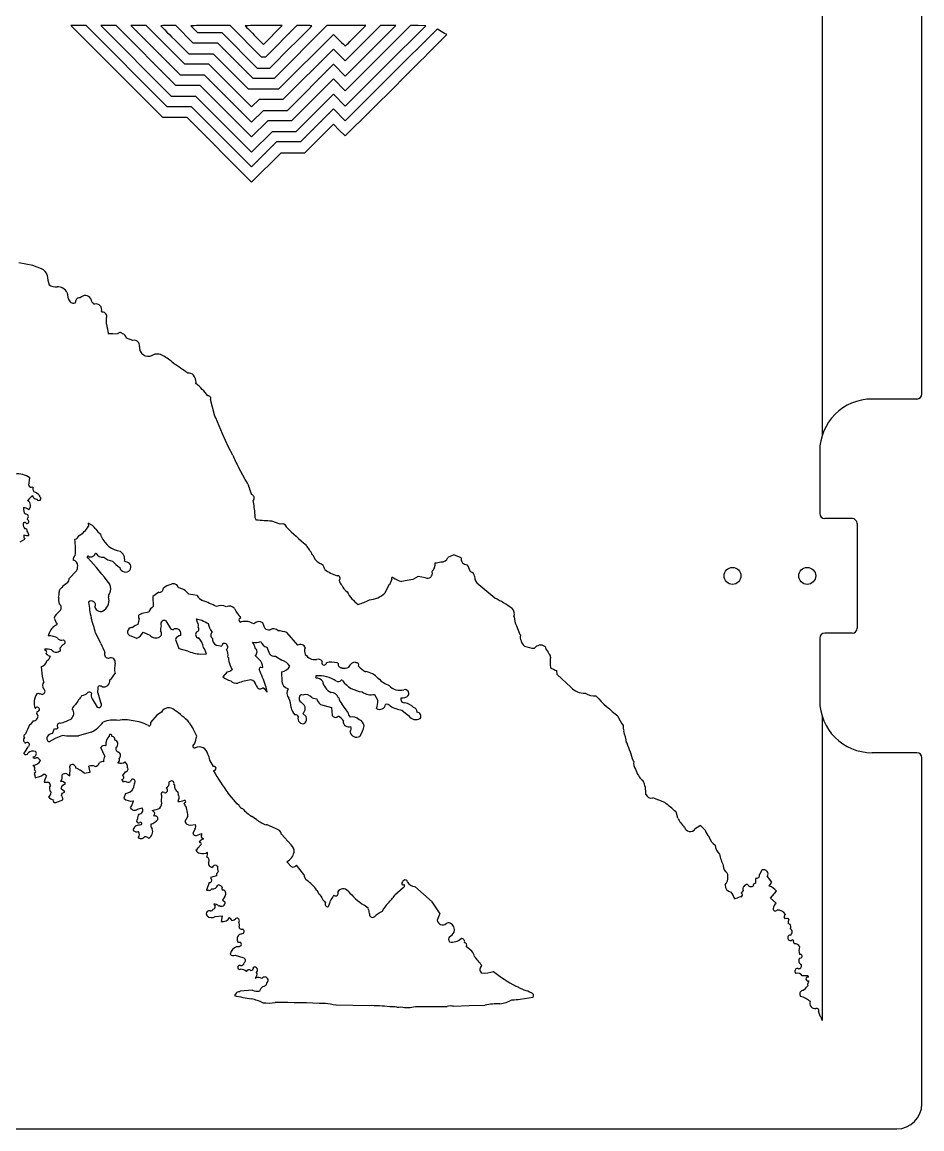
# Model space of a CAD drawing. Header units: millimetres. Extents: x -548 to 182, y -381 to 381.
# Drawn here: x 1.7 to 182.2, y -380.5 to -158.4 of the extents above; entities that cross this region are included whole.
import ezdxf

# ---------------------------------------------------------------- set-up
doc = ezdxf.new("R2010")
doc.units = ezdxf.units.MM

msp = doc.modelspace()

# ---------------------------------------------------------------- linework, layer by layer
at = {"color": 7, "linetype": 'Continuous', "lineweight": 25}
for p, q in [((162.25, -28.2), (162.25, -241.3)), ((182.25, -233), (182.25, -36.5)), ((14.52, -159.05), (11.44, -159.05)), ((11.44, -159.05), (29.85, -177.46)), ((30.79, -175.33), (14.52, -159.05)), ((17.46, -159.05), (31.63, -173.23)), ((20.54, -159.05), (17.46, -159.05)), ((32.54, -171.06), (20.54, -159.05)), ((23.48, -159.05), (33.38, -168.96)), ((26.56, -159.05), (23.48, -159.05)), ((34.33, -166.82), (26.56, -159.05)), ((32.54, -159.05), (31.03, -159.05)), ((36.04, -162.55), (32.54, -159.05)), ((36.21, -159.78), (36.88, -160.45)), ((43.43, -159.05), (39.48, -159.05)), ((49.76, -165.39), (43.43, -159.05)), ((50.13, -162.81), (53.89, -159.05)), ((53.89, -159.05), (50.15, -159.05)), ((56.83, -159.05), (50.5, -165.39)), ((62.85, -159.05), (52.25, -169.66)), ((58.34, -159.05), (56.83, -159.05)), ((70.66, -159.05), (62.85, -159.05)), ((73.6, -159.05), (66.53, -166.12)), ((79.62, -159.05), (66.55, -172.12)), ((66.55, -169.19), (76.68, -159.05)), ((68.61, -161.1), (70.66, -159.05)), ((76.68, -159.05), (73.6, -159.05)), ((74.61, -167.14), (82.68, -159.07)), ((85.03, -159.68), (75.78, -168.91)), ((81.15, -159.06), (79.62, -159.05)), ((82.68, -159.07), (81.15, -159.06)), ((85.19, -159.82), (85.03, -159.68)), ((32.33, -161.92), (35.13, -164.72)), ((36.88, -160.45), (41.78, -160.45)), ((41.78, -160.45), (48.89, -167.56)), ((48.27, -160.96), (50.13, -162.81)), ((53.23, -171.76), (64.17, -160.82)), ((64.17, -160.82), (65.33, -161.99)), ((40.94, -162.55), (36.04, -162.55)), ((48.05, -169.66), (40.94, -162.55)), ((51.41, -167.56), (55.64, -163.33)), ((64.17, -163.76), (54.03, -173.89)), ((66.53, -166.12), (64.17, -163.76)), ((35.13, -164.72), (40.03, -164.72)), ((40.03, -164.72), (47.07, -171.76)), ((50.5, -165.39), (49.76, -165.39)), ((39.19, -166.82), (34.33, -166.82)), ((47.75, -175.38), (39.19, -166.82)), ((48.89, -167.56), (51.41, -167.56)), ((54.94, -176.06), (64.18, -166.82)), ((64.18, -166.82), (66.55, -169.19)), ((66.54, -175.2), (74.61, -167.14)), ((33.38, -168.96), (38.25, -168.96)), ((38.25, -168.96), (47.75, -178.46)), ((52.25, -169.66), (48.05, -169.66)), ((64.18, -169.76), (55.78, -178.16)), ((66.55, -172.12), (64.18, -169.76)), ((75.78, -168.91), (66.53, -178.13)), ((66.53, -181.2), (76.72, -171.04)), ((31.63, -173.23), (36.5, -173.23)), ((37.41, -171.06), (32.54, -171.06)), ((36.5, -173.23), (47.75, -184.48)), ((47.75, -181.4), (37.41, -171.06)), ((47.07, -171.76), (53.23, -171.76)), ((56.69, -180.3), (64.17, -172.82)), ((64.17, -172.82), (66.54, -175.2)), ((35.66, -175.33), (30.79, -175.33)), ((47.75, -187.42), (35.66, -175.33)), ((49.24, -173.89), (47.75, -175.38)), ((54.03, -173.89), (49.24, -173.89)), ((29.85, -177.46), (34.71, -177.46)), ((34.71, -177.46), (47.75, -190.5)), ((47.75, -178.46), (50.15, -176.06)), ((50.15, -176.06), (54.94, -176.06)), ((64.17, -175.76), (57.53, -182.4)), ((66.53, -178.13), (64.17, -175.76)), ((50.99, -178.16), (47.75, -181.4)), ((55.78, -178.16), (50.99, -178.16)), ((58.44, -184.57), (64.17, -178.84)), ((64.17, -178.84), (65.34, -180.02)), ((47.75, -184.48), (51.93, -180.3)), ((51.93, -180.3), (56.69, -180.3)), ((65.34, -180.02), (66.53, -181.2)), ((52.77, -182.4), (47.75, -187.42)), ((57.53, -182.4), (52.77, -182.4)), ((47.75, -190.5), (53.68, -184.57)), ((53.68, -184.57), (58.44, -184.57)), ((3.81, -207.17), (1.04, -206.66)), ((5.59, -207.88), (3.81, -207.17)), ((10.82, -212.75), (10.74, -212.67)), ((11.02, -213.92), (10.82, -212.75)), ((17.78, -216.58), (17.61, -216.41)), ((18.6, -218.98), (18.65, -217.72)), ((19.43, -220.92), (18.99, -220.89)), ((19.87, -220.95), (19.43, -220.92)), ((20.83, -221.01), (19.87, -220.95)), ((23.88, -222.26), (22.61, -221.8)), ((27.81, -225.25), (27.72, -225.25)), ((36.57, -230.78), (36.65, -230.7)), ((36.57, -230.87), (36.57, -230.78)), ((40.35, -237.45), (39.5, -234.13)), ((181.25, -234), (172.25, -234)), ((40.53, -237.81), (40.35, -237.45)), ((41.87, -241.01), (40.53, -237.81)), ((43.11, -243.65), (41.87, -241.01)), ((43.99, -245.3), (43.11, -243.65)), ((161.75, -244.5), (161.75, -257)), ((46.46, -250.17), (45.14, -247.69)), ((3.01, -251.27), (3.22, -249.84)), ((2.84, -254.45), (2.84, -254.36)), ((5.24, -253.55), (5.24, -253.46)), ((5.25, -253.63), (5.24, -253.55)), ((2.78, -258.13), (2.69, -258.05)), ((2.78, -258.21), (2.78, -258.13)), ((14.92, -258.89), (15.03, -259.55)), ((15.79, -259.37), (14.92, -258.89)), ((16.15, -259.71), (15.79, -259.37)), ((16.46, -260.1), (16.15, -259.71)), ((53.48, -259.09), (51.79, -258.55)), ((54.75, -259.72), (54.75, -259.64)), ((168.25, -258), (162.75, -258)), ((169.25, -259), (169.25, -280)), ((12.34, -262.13), (12.25, -262.22)), ((17.64, -261.66), (17.49, -261.16)), ((1.31, -262.68), (2.22, -262.16)), ((58.7, -263.38), (58.7, -263.3)), ((16.43, -264.95), (16.51, -264.95)), ((22.5, -266.71), (22.24, -266.55)), ((60, -265.27), (59.92, -265.27)), ((88.35, -265.25), (87.11, -265.78)), ((89.79, -265.88), (88.35, -265.25)), ((12.59, -268.48), (11.13, -270.03)), ((12.68, -268.48), (12.59, -268.48)), ((61.39, -266.98), (61.3, -266.9)), ((83.93, -268.63), (84.01, -268.71)), ((91.71, -268.67), (91.62, -268.59)), ((75.86, -270.19), (75.39, -271.29)), ((80.12, -270.24), (77.79, -270.64)), ((81.2, -269.62), (80.12, -270.24)), ((82.62, -269.92), (81.2, -269.62)), ((9.11, -272.51), (9.11, -272.74)), ((19.27, -271.23), (19.27, -271.14)), ((29.1, -272.8), (27.95, -273.67)), ((36.81, -273.42), (35.05, -273.14)), ((75.3, -271.29), (74.51, -272.98)), ((75.39, -271.29), (75.3, -271.29)), ((93.37, -271.3), (93.36, -271.21)), ((96.53, -273.97), (93.37, -271.3)), ((27.95, -273.67), (28.01, -275.67)), ((25.7, -277.07), (25.62, -277.16)), ((27.12, -276.78), (25.7, -277.07)), ((8.7, -279.21), (8.62, -279.29)), ((23.78, -279.97), (23.69, -279.89)), ((25.15, -278.09), (24.93, -279.27)), ((30.43, -278.45), (30.51, -278.53)), ((30.51, -278.53), (31.47, -280.09)), ((36.88, -278.86), (36.69, -278.11)), ((45.25, -278.14), (45.55, -277.87)), ((45.65, -278.7), (45.57, -278.79)), ((50.37, -280), (50.01, -278.92)), ((100.95, -279.62), (100.87, -279.54)), ((101.67, -281.36), (100.95, -279.62)), ((7.17, -280.83), (6.89, -281.52)), ((8.95, -282.04), (8.87, -282.13)), ((17.51, -283.07), (16.45, -281)), ((23.49, -281.56), (24.67, -282.03)), ((25.97, -280.83), (27.33, -281.38)), ((36.76, -280.7), (36.84, -280.7)), ((37.13, -281.95), (37.05, -282.03)), ((39.77, -280.7), (39.85, -280.7)), ((39.85, -280.7), (39.85, -280.78)), ((39.89, -282.04), (39.9, -282.39)), ((56.99, -283.41), (54.83, -280.88)), ((161.75, -282), (161.75, -294.5)), ((168.25, -281), (162.75, -281)), ((6.25, -284.21), (6.17, -284.29)), ((6.17, -284.29), (6.53, -284.51)), ((9.9, -283.27), (9.25, -284.04)), ((9.25, -284.04), (9.26, -284.13)), ((9.96, -282.35), (10.05, -282.43)), ((32.45, -282.24), (33.17, -284.06)), ((33.17, -284.06), (34.86, -284.52)), ((41.08, -283.51), (41.42, -283.56)), ((41.42, -283.56), (41.77, -283.58)), ((50.81, -283.83), (51.35, -285.15)), ((106.66, -283.65), (106.58, -283.65)), ((37.47, -285.2), (38.72, -285.16)), ((43, -285.8), (43.09, -285.88)), ((48.51, -285.57), (48.51, -285.48)), ((49.29, -286.3), (48.51, -285.57)), ((52.53, -285.62), (53.81, -286.42)), ((107.41, -285.06), (107.28, -284.8)), ((5.51, -287.74), (5.73, -289.66)), ((42.83, -288.73), (41.94, -289.76)), ((43.47, -287.46), (43.82, -288.37)), ((49.6, -287.83), (50, -287.87)), ((53.79, -288.77), (53.71, -288.85)), ((65.03, -287.04), (64.94, -286.96)), ((65.11, -287.12), (65.03, -287.04)), ((65.89, -288.02), (65.81, -287.94)), ((68.71, -286.94), (68.62, -286.86)), ((109.08, -289.27), (108.97, -288.52)), ((5.73, -289.66), (6.01, -290.74)), ((53.71, -288.85), (53.84, -290.69)), ((73.22, -290.08), (73.14, -290.08)), ((111.82, -291.87), (109.08, -289.27)), ((5.41, -293.18), (5.32, -293.27)), ((16.86, -292.95), (16.89, -292.62)), ((16.89, -292.62), (16.92, -292.28)), ((16.92, -292.28), (16.95, -291.94)), ((16.95, -291.94), (16.99, -291.61)), ((48.68, -291.5), (48.85, -291.82)), ((50.02, -291.88), (50.25, -292.08)), ((50.25, -292.08), (50.8, -292.78)), ((50.66, -291.83), (50.52, -291.53)), ((50.89, -292.78), (50.66, -291.83)), ((50.8, -292.78), (50.89, -292.78)), ((54.96, -292.08), (55.05, -292.16)), ((15.72, -294.15), (16.77, -295.88)), ((57.97, -295.09), (57.7, -294.88)), ((59.87, -293.95), (60.79, -294.18)), ((61.58, -295.33), (63.77, -295.94)), ((65.22, -293.97), (65.13, -293.89)), ((67.05, -296.85), (65.84, -295.21)), ((72.39, -293.28), (73.09, -294.51)), ((116.89, -293.65), (116.89, -293.57)), ((4.31, -296.05), (4.4, -296.05)), ((28.69, -297.48), (27.43, -298.96)), ((29.67, -296.87), (28.69, -297.48)), ((58.71, -297.75), (58.03, -297.1)), ((63.77, -295.94), (63.89, -297.52)), ((63.89, -297.52), (64.14, -297.75)), ((77.91, -296.47), (79.28, -297.61)), ((80.93, -296.89), (80.93, -296.81)), ((3.32, -299.42), (3.15, -299.43)), ((3.88, -298.57), (3.32, -299.42)), ((27.43, -298.96), (27.45, -299.43)), ((66.18, -298.63), (66.1, -298.72)), ((162.25, -297.7), (162.25, -358.75)), ((2.36, -301.21), (2.28, -301.29)), ((7.8, -301.14), (8.19, -300.13)), ((9.81, -301.51), (8.32, -302.13)), ((15.57, -300.85), (12.99, -301.59)), ((19.68, -301.65), (19.77, -301.74)), ((36.74, -301.69), (36.04, -300.21)), ((67.49, -300.77), (67.5, -300.85)), ((69.44, -301.72), (69.52, -301.63)), ((8.32, -302.13), (7.09, -302.83)), ((18.29, -305.71), (17.49, -303.97)), ((18.4, -303.61), (18.48, -303.53)), ((123.08, -303.1), (123, -303.02)), ((3.91, -305.85), (3.83, -305.93)), ((4.38, -304.75), (4.47, -304.83)), ((40.09, -307.79), (39.38, -306.47)), ((181.25, -305), (172.25, -305)), ((182.25, -375.5), (182.25, -306)), ((3.96, -307.52), (3.87, -307.6)), ((11.24, -307.99), (11.16, -307.99)), ((11.33, -308.07), (11.24, -307.99)), ((11.28, -309.67), (11.33, -308.07)), ((12.41, -307.79), (12.42, -308.04)), ((15.37, -308.88), (15.08, -307.72)), ((20.92, -306.97), (20.92, -307.06)), ((40.11, -308.62), (40.19, -308.54)), ((124.44, -306.74), (124.35, -306.66)), ((4.39, -308.97), (4.09, -309.19)), ((4.09, -309.19), (4.27, -309.54)), ((4.27, -309.54), (4.28, -310.03)), ((4.28, -310.03), (5.18, -309.8)), ((5.18, -309.8), (5.57, -309.62)), ((5.57, -309.62), (5.93, -309.39)), ((6.14, -310.89), (6.75, -310.89)), ((9.48, -310.8), (9.48, -310.71)), ((9.74, -310.8), (9.48, -310.8)), ((10, -310.87), (9.74, -310.8)), ((10.41, -311.19), (10, -310.87)), ((10.65, -309.21), (11.28, -309.67)), ((14.12, -309.08), (15.37, -308.88)), ((22.39, -308.86), (21.82, -309.54)), ((21.82, -309.54), (22.07, -309.82)), ((126.3, -310.62), (126.21, -310.63)), ((9.52, -312.22), (9.6, -312.13)), ((10.29, -312.86), (9.52, -312.22)), ((9.6, -312.13), (9.68, -311.81)), ((9.66, -313.31), (9.82, -313.1)), ((9.68, -311.81), (9.85, -311.52)), ((9.82, -313.1), (10.29, -312.86)), ((9.85, -311.52), (10.41, -311.19)), ((22.42, -313.2), (22.12, -314.13)), ((32.16, -311.35), (32.24, -311.43)), ((32.24, -311.43), (32.25, -311.51)), ((32.95, -312.83), (32.97, -313.5)), ((44.85, -315.25), (42.99, -313.06)), ((8.42, -315.01), (9.83, -314.47)), ((9.56, -313.55), (9.66, -313.31)), ((23.97, -314.67), (24.06, -314.75)), ((29.66, -314.76), (29.71, -313.59)), ((33.15, -314.19), (32.92, -314.76)), ((32.97, -313.5), (33.06, -313.58)), ((33.06, -313.58), (33.15, -313.88)), ((33.15, -313.88), (33.15, -314.19)), ((34.49, -314.97), (34.18, -315.14)), ((45.24, -315.59), (44.85, -315.25)), ((130.68, -315.02), (128.23, -314.08)), ((24.85, -316.31), (25.76, -316.04)), ((27.87, -316.65), (27.87, -316.57)), ((27.96, -316.73), (27.87, -316.65)), ((28.23, -317.73), (28.15, -317.65)), ((133.28, -318.13), (132.91, -316.88)), ((25.52, -319.48), (25.27, -319.56)), ((34.92, -317.71), (34.37, -318.82)), ((35.39, -319.54), (36.39, -319.43)), ((48.69, -318.38), (47.8, -317.78)), ((50.78, -319.46), (50.69, -319.46)), ((50.86, -319.45), (50.78, -319.46)), ((52.55, -320.24), (50.86, -319.45)), ((137.83, -319.59), (136.76, -320.29)), ((138.78, -320.57), (137.83, -319.59)), ((25.81, -322.19), (26.05, -322.07)), ((26.05, -322.07), (26.26, -321.88)), ((36.33, -320.35), (35.94, -321.2)), ((36.7, -321.59), (37.7, -321.23)), ((37.7, -321.23), (37.7, -321.32)), ((37.7, -321.32), (37.78, -321.4)), ((55.65, -323.5), (53.76, -321.38)), ((139.57, -321.97), (139.57, -321.89)), ((37.24, -322.92), (37.33, -323)), ((37.97, -322.23), (38.06, -322.31)), ((39.31, -327.76), (39.8, -328.03)), ((40.68, -327.63), (40.88, -327.75)), ((55.69, -327.85), (54.82, -326.87)), ((58.24, -329.45), (56.77, -327.57)), ((150.12, -328.54), (149.64, -329.47)), ((150.2, -328.54), (150.12, -328.54)), ((40.69, -329.68), (39.52, -330.05)), ((148.86, -330.35), (148.85, -331.17)), ((148.91, -330.08), (148.86, -330.35)), ((152.11, -330.99), (151.24, -329.85)), ((151.63, -331.76), (152.11, -330.99)), ((39.22, -331.06), (38.67, -332.58)), ((38.67, -332.58), (39.09, -332.62)), ((39.09, -332.62), (39.26, -332.63)), ((39.26, -332.63), (39.54, -332.51)), ((39.54, -332.51), (39.75, -332.3)), ((40.99, -331.6), (41.07, -331.51)), ((78.13, -332.09), (76.5, -333.56)), ((77.86, -331.32), (77.95, -331.51)), ((77.95, -331.51), (78.26, -331.43)), ((78.3, -331.98), (78.13, -332.09)), ((83.98, -334.94), (80.47, -331.86)), ((146.38, -332.65), (145.98, -333.17)), ((148.39, -331.56), (148.37, -331.76)), ((148.49, -331.37), (148.39, -331.56)), ((148.85, -331.17), (148.49, -331.37)), ((151.86, -334.18), (153.08, -332.81)), ((40.17, -335.38), (40.43, -335.8)), ((42.31, -333.99), (41.9, -334.5)), ((41.9, -334.5), (42.42, -334.99)), ((63.49, -334.83), (63.1, -335.93)), ((64.29, -333.64), (64.21, -333.64)), ((85.55, -337.32), (83.98, -334.94)), ((145.92, -333.92), (145.83, -333.84)), ((152.98, -335.23), (151.86, -334.18)), ((41.27, -335.69), (41.19, -335.77)), ((71.13, -336.21), (70.31, -335.63)), ((40.41, -337.88), (41.83, -337.76)), ((41.83, -337.76), (41.6, -338.85)), ((72.44, -337.93), (72.35, -337.93)), ((154.9, -338.36), (154.65, -338.02)), ((155.87, -340.34), (155.87, -340.26)), ((44.86, -342.62), (44.95, -343.03)), ((44.95, -343.03), (45.41, -343.05)), ((87.46, -342.96), (87.37, -342.88)), ((91.94, -344.84), (90.83, -343.87)), ((44.47, -345.63), (45.98, -346.09)), ((45.98, -346.09), (46.07, -346.18)), ((157.71, -346.23), (157.98, -346.2)), ((45.52, -347.7), (45.44, -347.7)), ((46.73, -348.92), (46.99, -348.61)), ((158.08, -347.64), (158.08, -347.56)), ((48.44, -350.21), (48.52, -350.29)), ((157.04, -349.34), (156.8, -349.07)), ((159.39, -349.78), (158.22, -349.81)), ((159.59, -350.86), (159.5, -350.78)), ((45.42, -352.88), (45.33, -352.97)), ((47.92, -352.65), (45.42, -352.88)), ((101.34, -352.11), (100.75, -351.83)), ((101.42, -352.19), (101.34, -352.11)), ((102.44, -352.67), (101.42, -352.19)), ((44.62, -353.28), (44.31, -353.74)), ((101.65, -354.45), (104.23, -354.04)), ((64.64, -355.7), (64.72, -355.62)), ((64.72, -355.62), (71.33, -355.77)), ((76.9, -356.04), (77.3, -356.04)), ((77.3, -356.04), (77.7, -356.02)), ((80.62, -355.94), (86.98, -355.93)), ((88.23, -355.9), (91.4, -355.73)), ((91.4, -355.73), (94.58, -355.64)), ((-177.25, -380.5), (177.25, -380.5))]:
    msp.add_line(p, q, dxfattribs=at)
for centre in [(144.25, -269.5), (159.25, -269.5)]:
    msp.add_circle(centre, 1.7, dxfattribs=at)
for centre, radius, start, end in [((4.85, -209.7), 1.96, 15.7549, 67.7291), ((16.61, -208.31), 9.92, 184.9308, 196.3313), ((8.58, -208.4), 3.08, 241.3547, 272.2825), ((8.75, -213.72), 2.25, 27.7702, 91.3397), ((14.34, -214.53), 1.29, 29.9939, 139.4457), ((12, -213.78), 0.984, 187.8901, 287.8573), ((12.12, -214.39), 0.374, 298.099, 28.1292), ((13.18, -214.43), 0.765, 76.9556, 163.3866), ((16.78, -213.73), 1.34, 186.6262, 245.8917), ((16.53, -216.05), 1.14, 341.599, 104.7879), ((17.81, -217.46), 0.882, 342.4838, 91.7131), ((83.67, -206.83), 66.19, 190.5802, 192.2695), ((21.36, -221.24), 0.577, 35.6244, 157.0269), ((21.6, -221.88), 1.01, 4.8245, 76.8809), ((24.18, -223.31), 1.09, 350.888, 105.9329), ((27, -223.66), 1.76, 174.3166, 294.4325), ((28.81, -226.92), 1.95, 53.1283, 121.1962), ((27.16, -231.52), 6.78, 44.0266, 65.3481), ((-22.48, -308.43), 98.15, 54.205, 56.2646), ((35.13, -230.2), 1.39, 45.3518, 98.4644), ((32.69, -231.29), 4, 8.5653, 31.4251), ((25.56, -243.78), 16.97, 37.746, 49.5559), ((181.25, -233), 1, 270, 0), ((39.06, -233.89), 0.505, 331.8046, 98.6962), ((172.25, -244.5), 10.5, 90, 180), ((58.94, -239.58), 16.01, 200.9443, 210.465), ((0.87, -252.88), 3.84, 52.2746, 98.9552), ((43.33, -252.74), 4.05, 14.3808, 39.4355), ((3.59, -251.12), 0.598, 193.6529, 296.3372), ((5.45, -251.87), 1.61, 172.5855, 209.4566), ((3.44, -254.85), 2.27, 37.5684, 74.4804), ((52.48, -250.82), 5.3, 189.9213, 205.9754), ((47.46, -253.89), 0.795, 321.838, 71.1411), ((5.14, -255.76), 2.69, 119.4252, 148.7183), ((2.31, -255.37), 1.07, 308.8773, 59.6952), ((4.54, -253.35), 0.726, 185.3991, 280.3931), ((5.05, -253.97), 0.391, 193.8977, 60.2867), ((23.15, -258.73), 25.31, 3.6203, 9.8933), ((3.55, -256.08), 1.61, 170.2129, 220.9874), ((2.04, -257.13), 1.32, 44.7062, 93.1809), ((2.46, -257.61), 0.492, 298.089, 105.0077), ((49.71, -257.44), 1.34, 167.1182, 220.1899), ((162.75, -257), 1, 180, 270), ((2.23, -259.11), 0.349, 23.9416, 173.4339), ((3.24, -259.14), 1.36, 177.127, 222.868), ((2.63, -258.58), 0.399, 258.9961, 67.2596), ((10.43, -256.76), 5.38, 299.4093, 328.7309), ((28.58, -527.13), 269.58, 85.0598, 85.721), ((53.77, -260.16), 1.11, 27.8839, 105.198), ((97.78, -216.17), 61.23, 225.3444, 230.3255), ((168.25, -259), 1, 0, 90), ((2.92, -261.61), 0.889, 155.4938, 218.0293), ((2.75, -260.16), 1.26, 239.4522, 283.0613), ((2.36, -260.4), 0.352, 333.1764, 109.5459), ((1.7, -261.47), 1.34, 3.7213, 42.9874), ((12.16, -261.21), 0.937, 280.7198, 345.6681), ((19.12, -258.54), 3.08, 210.399, 238.1454), ((22.11, -259.77), 4.86, 202.9144, 261.0217), ((0.01, -264.14), 12.4, 354.2006, 8.9189), ((52.54, -268.7), 8.14, 24.948, 40.8353), ((12.97, -266.2), 1.02, 127.6988, 186.834), ((11.75, -267.39), 1.09, 355.5813, 79.4231), ((14.92, -265.72), 0.201, 18.508, 254.6222), ((-32.76, -310.51), 65.25, 37.1071, 43.1172), ((15.41, -264.64), 1.06, 253.1208, 343.125), ((17.8, -264.36), 1.42, 204.5138, 283.0976), ((20.16, -263.57), 2.98, 226.6963, 263.293), ((24.05, -263.24), 5.36, 217.804, 238.7863), ((20.37, -266.19), 1.9, 349.2924, 59.0662), ((63.11, -264.14), 3.31, 200.0031, 236.8618), ((85.94, -265.47), 1.21, 259.1979, 344.8555), ((90.95, -266.09), 1.18, 169.5206, 272.5486), ((10.06, -267.55), 2.78, 340.4111, 1.4417), ((22.43, -267.54), 1.2, 193.7665, 318.1675), ((22.51, -267.73), 1.02, 323.0178, 90.8719), ((60.91, -268.44), 1.53, 8.6488, 71.7941), ((67.09, -262.2), 7.6, 232.1847, 253.1635), ((83.01, -268.96), 1.03, 248.2062, 13.8593), ((82.48, -267.13), 2.09, 313.9494, 7.4607), ((84.78, -264.72), 2.15, 263.7418, 295.6413), ((85.04, -270.87), 6.96, 19.1759, 31.2078), ((91.41, -269.73), 1.1, 7.5186, 74.2121), ((13.91, -275.82), 5.84, 122.0031, 145.397), ((9.79, -270.01), 1.34, 320.0809, 359.4324), ((64.99, -269.99), 0.52, 309.8183, 102.1993), ((66.77, -270.25), 1.45, 185.4037, 230.8336), ((75.99, -270.02), 0.215, 24.3814, 232.4943), ((84.79, -252.58), 19.36, 243.6143, 248.8161), ((94.21, -269.72), 1.72, 175.4915, 240.459), ((5.99, -273.05), 3.13, 345.4691, 5.7602), ((19.75, -273.61), 0.756, 124.3692, 189.1116), ((17.08, -272.16), 2.38, 339.9432, 23.1807), ((29.25, -272.07), 0.746, 258.072, 3.6234), ((32.08, -274.19), 3.01, 99.9138, 133.8989), ((32.05, -272.17), 1.07, 12.8727, 117.1212), ((32.72, -274.74), 2.83, 34.4829, 82.4151), ((68.34, -270.47), 2.64, 200.0021, 236.8654), ((73.07, -269.48), 6.95, 207.4749, 235.6218), ((70.9, -268.87), 5.47, 274.9229, 311.2837), ((11.85, -274.32), 2.86, 170.199, 195.7125), ((8.62, -275.88), 0.916, 298.2856, 58.8089), ((15.59, -275.35), 0.812, 331.6526, 134.1479), ((51.03, -270.7), 36.23, 186.4435, 191.4802), ((16.8, -274.48), 2.33, 306.9761, 18.9539), ((38.89, -272.36), 2.34, 206.9838, 244.1327), ((30.62, -295.76), 22.49, 63.3265, 71.1893), ((66.11, -264.45), 11.19, 285.7099, 298.0587), ((86.96, -293.98), 22.18, 53.9314, 64.4281), ((11.35, -279.43), 3.57, 129.9144, 155.8936), ((17.42, -275.5), 1.15, 191.999, 312.6392), ((25.57, -277.72), 0.563, 84.5656, 221.3442), ((29.12, -277.47), 2.12, 121.6656, 160.9748), ((41.65, -277.76), 2.3, 64.3452, 113.7928), ((43.22, -276.97), 1.4, 39.3132, 114.3176), ((51.81, -272.21), 8.44, 207.2676, 222.0694), ((98.89, -277.18), 1.6, 340.5866, 45.1565), ((9.93, -281.99), 2.99, 115.8921, 157.2734), ((18.89, -273.34), 11.75, 203.2033, 209.9539), ((-21.23, -290.65), 38.89, 14.3556, 19.107), ((23.69, -280.74), 0.851, 89.7199, 256.3428), ((25.95, -282.25), 3.16, 108.9758, 133.6285), ((31.15, -280.28), 1.69, 154.5864, 189.5986), ((30.24, -279.17), 0.739, 75.8598, 212.1224), ((40.75, -265.61), 13.15, 251.9836, 256.9399), ((36.61, -280.19), 0.557, 294.1708, 48.3472), ((36.13, -279.41), 0.93, 336.9966, 36.5041), ((44.11, -267.32), 12.78, 240.2987, 246.6745), ((41.73, -278.88), 2.68, 183.7086, 223.0156), ((45.68, -278.33), 0.477, 156.6678, 256.295), ((46.37, -282.07), 3.44, 58.4459, 102.0533), ((49.22, -280.13), 1.45, 57.0614, 136.4519), ((107.81, -276.79), 7.46, 187.1113, 201.6256), ((7.02, -285.31), 3.79, 59.4681, 92.0195), ((23.84, -279.83), 2.36, 290.6293, 334.8601), ((28.54, -280.41), 1.56, 218.5794, 301.0046), ((28.88, -281.09), 0.799, 305.7097, 41.1633), ((31.89, -279.64), 0.617, 227.3522, 303.0909), ((32.55, -281.13), 1.02, 341.2756, 108.1484), ((33.67, -282.79), 1.34, 96.6127, 155.9022), ((37.3, -281.28), 0.794, 133.1455, 251.2067), ((33.82, -284.84), 4.39, 13.0823, 41.1588), ((40.29, -281.4), 0.754, 125.2661, 237.8574), ((51.18, -279.19), 1.15, 224.7128, 284.2065), ((52.14, -281.34), 1.24, 42.2206, 122.9554), ((52.29, -288.57), 8.1, 71.7695, 84.5667), ((104.22, -281.69), 2.57, 172.4752, 227.5224), ((162.75, -282), 1, 90, 180), ((168.25, -280), 1, 270, 0), ((6.66, -286.96), 2.78, 70.4032, 98.466), ((8.49, -283.76), 1.07, 212.8167, 305.244), ((9.63, -281.15), 1.25, 232.0022, 285.1304), ((9.16, -284.38), 0.265, 256.3797, 69.864), ((9.87, -282.83), 0.439, 274.2944, 66.2087), ((25.42, -280.47), 8.33, 198.1814, 211.3416), ((32.12, -287.46), 6.98, 19.1922, 31.1894), ((41.19, -282.21), 1.3, 187.7938, 265.2645), ((42.32, -283.59), 0.55, 13.7284, 178.1939), ((42.32, -283.8), 0.634, 307.9804, 32.5182), ((40.61, -285.49), 2.41, 352.5857, 29.461), ((48.56, -279.95), 2.94, 257.8797, 290.9641), ((42.71, -285.93), 6.08, 18.7513, 30.7657), ((47.82, -284.75), 1.01, 313.2096, 49.9168), ((51.47, -281.93), 2.01, 202.264, 250.8586), ((57.52, -284.3), 1.04, 19.5893, 121.0266), ((59.73, -284.6), 1.38, 152.3027, 208.7279), ((104.91, -277.42), 6.63, 248.5488, 266.496), ((105.75, -284.95), 1.54, 57.4048, 143.9026), ((108.59, -283.36), 1.95, 188.5316, 227.7224), ((5.11, -286.23), 1.57, 284.6674, 348.4524), ((6.11, -284.81), 0.516, 322.5754, 35.5158), ((7.43, -284.51), 1.09, 214.0305, 267.1626), ((6.11, -285.37), 1.28, 294.6821, 349.8694), ((19.05, -285.2), 0.842, 151.8132, 278.6867), ((19.53, -286.82), 0.865, 347.9598, 113.9604), ((37.88, -278.25), 6.96, 244.1884, 266.5558), ((47.6, -285.64), 4.52, 183.1015, 203.7964), ((47.74, -287.95), 2.26, 2.0133, 46.775), ((52.3, -284.47), 1.18, 215.6797, 281.0438), ((52.93, -289.29), 2.99, 33.515, 73.0251), ((60.58, -283.79), 2.53, 215.5131, 273.7298), ((61.11, -287.35), 1.1, 41.8951, 109.3322), ((106.63, -285.82), 1.1, 1.6885, 44.412), ((121.28, -287.01), 13.61, 174.8627, 183.6775), ((24.71, -288.1), 4.48, 165.7637, 192.7737), ((42.74, -286.94), 1.8, 272.8983, 307.0966), ((49.76, -288.31), 0.502, 108.814, 179.6548), ((28.29, -298.34), 23.25, 17.0353, 25.5796), ((53.4, -286.44), 2.36, 279.5616, 329.6102), ((62.29, -286.93), 0.478, 140.2807, 359.2422), ((63.8, -291.6), 4.78, 76.2101, 102.5052), ((65.83, -287.21), 0.726, 172.7422, 267.7067), ((66.15, -285.25), 2.78, 264.6539, 292.72), ((68.58, -288.3), 1.45, 88.6282, 160.3042), ((68.8, -287.4), 0.467, 335.0034, 101.8573), ((72.01, -285.63), 3.41, 215.2466, 245.498), ((70.09, -292.75), 4.06, 41.2293, 82.8168), ((110.38, -284.1), 4.64, 234.681, 252.2932), ((7.08, -291.48), 1.3, 145.1295, 211.266), ((18.07, -290.56), 1.24, 254.7972, 8.523), ((15.33, -286.05), 5.87, 312.5257, 328.7761), ((44.63, -286.33), 4.36, 231.9133, 255.6941), ((44.67, -289.53), 1.52, 222.3493, 281.8869), ((50.62, -307.75), 17.65, 99.9715, 108.6019), ((47.36, -291.67), 1.33, 7.4553, 81.427), ((55.28, -290.67), 1.44, 180.6507, 257.2777), ((60.88, -289.79), 0.296, 136.5697, 226.5657), ((61.26, -295.73), 6.17, 55.6158, 95.5539), ((60.81, -291.32), 1.32, 31.0171, 95.9563), ((65.24, -289.95), 3.36, 191.7802, 242.4152), ((65.11, -289.91), 0.808, 243.7254, 317.9529), ((65.76, -290.74), 0.295, 46.5177, 99.7672), ((70.4, -287.27), 5.51, 216.2478, 265.3039), ((77.15, -286.6), 5.24, 221.5942, 250.0186), ((7.22, -294.95), 3.11, 145.6995, 200.6846), ((4.95, -293.62), 0.518, 43.8232, 125.0472), ((5.7, -292.68), 0.581, 239.5713, 63.0377), ((13.4, -291.61), 1.95, 278.5299, 317.7268), ((15.16, -293.33), 0.517, 30.8466, 127.2063), ((16.8, -293.49), 1.27, 160.5416, 211.3851), ((62.01, -280.88), 46.74, 194.9649, 197.4007), ((17.18, -292.63), 1.04, 57.2282, 100.8384), ((49.45, -291.47), 0.703, 210.0531, 324.2017), ((56.56, -293.02), 1.73, 150.3634, 217.7314), ((63.73, -294.43), 1.5, 20.9127, 91.7752), ((71.69, -290.58), 2.79, 231.4293, 284.5539), ((77.51, -289.53), 2.94, 222.6844, 285.5459), ((78.51, -293.11), 0.775, 328.9059, 105.2842), ((114.51, -289.4), 3.65, 222.5464, 272.966), ((116.5, -290.36), 3.23, 236.116, 276.8693), ((13.01, -296.46), 1.28, 118.1342, 167.6641), ((24.95, -303), 14.7, 139.9534, 148.5614), ((17.03, -295.33), 0.607, 244.6887, 51.0561), ((51.96, -295.88), 3.7, 359.582, 29.1516), ((58.24, -294.06), 0.98, 153.7386, 237.0405), ((57.82, -293.93), 0.551, 69.2882, 146.2773), ((57.25, -296.12), 1.25, 308.4295, 54.696), ((58.52, -295.14), 1.8, 41.447, 106.3767), ((63.02, -293.5), 2.32, 196.875, 231.7085), ((69.35, -292.68), 4.33, 197.3842, 215.7658), ((68.58, -294.52), 4.51, 339.3104, 0.0379), ((73.45, -295.12), 1.18, 236.6252, 350.993), ((74.85, -296.16), 0.882, 37.8792, 105.2813), ((78.4, -294.26), 0.703, 155.3249, 281.5344), ((78.05, -292.47), 1.52, 258.8877, 317.0081), ((77.79, -298.27), 3.4, 43.9428, 77.2511), ((143.64, -268.63), 36.63, 223.0781, 232.3353), ((172.25, -294.5), 10.5, 180, 270), ((3.99, -297.68), 0.896, 263.2025, 14.4984), ((4.74, -296.29), 0.418, 271.5514, 144.698), ((5.04, -297.05), 0.449, 130.3722, 245.4392), ((10.49, -297.08), 1.55, 313.8437, 35.0335), ((31.11, -297.59), 1.61, 44.6681, 153.1573), ((23.08, -310.45), 16.73, 43.3198, 56.7365), ((58.77, -295.2), 3.2, 192.8665, 223.3795), ((56.56, -297.97), 0.591, 17.7307, 101.3928), ((64.6, -297.23), 0.691, 228.1876, 322.1713), ((64.28, -299.6), 2.13, 27.1193, 66.0015), ((69.12, -296.52), 2.1, 189.1748, 219.1788), ((79.01, -289.74), 6.82, 239.4913, 260.736), ((80.7, -296.64), 1.71, 214.1962, 299.8526), ((80.06, -296.77), 0.878, 357.2231, 77.9603), ((81, -297.63), 0.742, 317.7344, 95.4202), ((127.24, -295.54), 6.34, 199.2601, 218.9657), ((26.79, -310.97), 26.3, 153.979, 158.2153), ((9.19, -299.54), 0.471, 72.2668, 237.7289), ((6.25, -288.19), 11.33, 285.786, 297.9766), ((12.78, -295.11), 6.38, 295.9417, 324.016), ((20.1, -304.42), 5.97, 81.1242, 111.2703), ((22.3, -304.82), 6.42, 75.0998, 101.4828), ((23.12, -306.93), 8.36, 61.7594, 84.3207), ((27.22, -299.36), 0.25, 236.7698, 342.248), ((39.55, -297.1), 4.69, 203.5624, 221.4911), ((58.03, -298.19), 0.987, 156.4512, 292.9814), ((57.27, -298.13), 1.49, 320.0382, 15.0159), ((67.27, -298.64), 1.18, 183.7193, 287.7228), ((66.87, -300.17), 0.864, 316.0688, 28.1274), ((67.88, -299.99), 2.19, 47.7076, 100.1117), ((68.94, -299.68), 1.37, 3.1185, 72.5157), ((62.82, -297.89), 7.68, 330.8114, 347.0733), ((125.8, -299.81), 3.49, 175.3756, 194.1597), ((2.55, -302.47), 0.591, 134.6402, 256.556), ((2.55, -301.74), 0.517, 120.8584, 217.2161), ((7.34, -302.18), 0.698, 150.731, 249.2542), ((7.89, -302.45), 1.31, 94.1082, 152.2285), ((8.48, -299.7), 0.517, 235.9263, 332.2564), ((11.79, -286.45), 15.18, 262.5337, 274.5606), ((20.78, -303.33), 2.31, 133.7848, 184.8417), ((19.43, -301.58), 0.264, 343.1382, 199.9834), ((19.72, -302.33), 0.594, 345.676, 84.8238), ((10.28, -294.99), 27.3, 342.2888, 345.7847), ((68.82, -300.49), 1.38, 195.3036, 296.6996), ((109.32, -305.17), 13.85, 8.9189, 18.9844), ((-5.53, -299.27), 9.59, 322.1991, 331.9046), ((2.72, -303.38), 0.455, 298.339, 132.1604), ((18.17, -304.36), 0.783, 72.8815, 150.2078), ((20.13, -303.24), 0.785, 304.7725, 78.3692), ((21.16, -304.22), 0.668, 149.7083, 258.6599), ((36.32, -303.67), 0.379, 95.1822, 280.621), ((37.23, -305.55), 1.72, 7.9985, 118.9786), ((63.7, -326.25), 63.74, 17.897, 21.2954), ((2.45, -304.94), 0.448, 207.6485, 346.9034), ((3.88, -306.17), 1.51, 70.7163, 131.3263), ((4.2, -305.63), 0.477, 219.4312, 309.4347), ((3.83, -305.14), 0.714, 276.8439, 25.7563), ((3.89, -305.93), 1.59, 272.3552, 336.5796), ((4.49, -306.94), 0.939, 23.6522, 89.4842), ((20.38, -306.88), 2.39, 150.7185, 178.2022), ((20.68, -306.46), 0.57, 294.8898, 34.8342), ((20.75, -305.54), 0.711, 303.2695, 67.4736), ((34.6, -307.66), 4.93, 13.9696, 28.4642), ((181.25, -306), 1, 360, 90), ((3.6, -308.18), 0.64, 328.6963, 64.932), ((4.07, -308.85), 0.34, 338.0525, 76.3045), ((11.81, -308.03), 0.649, 22.1474, 176.1693), ((10.84, -312.53), 4.76, 46.4535, 70.6219), ((15.65, -309.28), 1.67, 65.5879, 109.9048), ((16.19, -306.69), 1.09, 277.723, 343.9827), ((17.8, -307.64), 0.862, 77.521, 130.6521), ((21.41, -305.47), 1.66, 252.7068, 303.8358), ((21.49, -307.94), 1.38, 357.3494, 52.1621), ((22.35, -308.27), 0.586, 274.2968, 26.9132), ((40.23, -308.15), 0.39, 263.8726, 111.9278), ((78.67, -286.74), 44.34, 209.5699, 216.4107), ((126.4, -307.11), 2, 169.4927, 217.41), ((129.59, -306.99), 4.96, 195.5376, 227.0701), ((6.11, -309.95), 0.595, 34.1178, 107.8831), ((8.63, -311.09), 2.5, 144.0598, 175.4605), ((6.44, -311.89), 1.04, 20.4293, 72.1039), ((8.12, -309.83), 1.62, 327.0519, 13.4592), ((10.39, -310.21), 1.03, 75.7257, 132.6995), ((21.65, -309.94), 0.439, 274.2815, 15.5914), ((22.1, -310.37), 0.418, 181.5451, 308.4404), ((22.93, -310.13), 0.807, 224.6551, 309.6663), ((23.9, -310.78), 0.459, 314.4747, 176.5954), ((30.12, -311.04), 1.12, 294.9262, 8.7037), ((31.65, -311.2), 0.533, 343.5678, 142.3336), ((121.08, -313.15), 5.8, 357.8843, 25.8475), ((6.32, -312.85), 1.22, 302.5377, 355.6487), ((8.19, -312.17), 1.02, 140.4137, 229.4417), ((22.03, -310.88), 2.36, 279.5715, 329.5943), ((26.4, -311.96), 2.34, 158.564, 182.7401), ((29.95, -313.29), 0.385, 49.6407, 232.2884), ((30.39, -312.53), 0.505, 246.8515, 67.3842), ((33.57, -311.65), 1.34, 174.083, 242.1737), ((8.19, -312.85), 1.59, 219.9385, 262.6693), ((8.32, -314.63), 0.387, 148.8953, 285.29), ((8.93, -314.24), 0.926, 345.8477, 47.7821), ((23.59, -312.52), 2.18, 227.7019, 280.1204), ((19.64, -313.34), 4.64, 324.6787, 342.3061), ((28.16, -315.14), 1.54, 320.9465, 14.0956), ((33.18, -311.99), 2.78, 264.6503, 292.7228), ((30.7, -317.53), 4.22, 357.5574, 34.4985), ((34.22, -314.85), 0.296, 335.4315, 83.4256), ((127.94, -313), 1.12, 199.1334, 285.2698), ((110.22, -341.72), 33.64, 47.5923, 52.5356), ((24.25, -315.61), 0.928, 206.4173, 310.2253), ((26.44, -318.26), 1.62, 144.0738, 182.1913), ((25.12, -316.51), 0.8, 270.8342, 36.1382), ((26.4, -309.12), 7.59, 281.1825, 292.9927), ((27.74, -317.26), 0.567, 316.3695, 67.3621), ((45.95, -315.43), 0.735, 193.1513, 267.5998), ((51.09, -312.06), 6.6, 218.4331, 240.1432), ((25.09, -320.68), 1.13, 80.7009, 176.1633), ((25.08, -318.65), 0.418, 128.1477, 308.6967), ((25.43, -319.23), 0.264, 289.2602, 110.0131), ((28.42, -319.56), 0.926, 165.8355, 227.7884), ((26.68, -316.61), 2.86, 287.2474, 321.6927), ((28.42, -318.22), 0.524, 341.9728, 111.1516), ((35.34, -318.53), 1.01, 196.1657, 273.2104), ((35.95, -319.86), 0.618, 307.9909, 44.7355), ((52.23, -314.18), 5.5, 229.9204, 253.7671), ((140.03, -314.62), 7.61, 207.4371, 224.2581), ((24.73, -319.62), 1.25, 231.9971, 285.1388), ((24.29, -321.39), 0.954, 315.4999, 36.0753), ((25.57, -320.96), 1.26, 241.0654, 280.6423), ((26.37, -322.87), 0.994, 42.84, 96.6711), ((26.26, -320.79), 1.63, 300.9021, 19.4773), ((36.53, -321), 0.623, 198.8389, 286.1597), ((38.11, -321.76), 0.49, 132.4117, 253.3278), ((52.24, -321.78), 1.57, 14.6709, 78.4565), ((135.76, -319.6), 1.22, 195.6666, 325.6863), ((142.39, -319.3), 3.83, 199.35, 222.4824), ((142.07, -321.27), 2.6, 195.6037, 240.2846), ((35.35, -322.69), 2.19, 302.7962, 335.7892), ((38.56, -323.84), 1.61, 108.1245, 144.9791), ((37.38, -323.29), 0.296, 263.3924, 99.715), ((54.65, -324.79), 1.63, 353.1586, 52.1397), ((143.11, -323.51), 2.33, 180.2824, 231.7299), ((37.41, -324.26), 0.914, 197.0695, 268.7274), ((37.91, -323.44), 1.81, 253.1317, 302.6776), ((37.3, -325.26), 1.61, 333.6664, 10.5377), ((38.55, -326.6), 0.661, 326.8405, 73.1368), ((53.46, -324.33), 2.88, 298.2069, 346.9453), ((150.79, -323.74), 9.26, 189.9511, 205.061), ((39.95, -327.18), 0.868, 165.8405, 222.6421), ((40.46, -328.31), 0.714, 71.8576, 156.9895), ((45.02, -327.93), 4.14, 177.502, 193.7889), ((56.07, -327.11), 0.836, 242.7264, 326.386), ((144.09, -327.71), 1.69, 178.2468, 238.0059), ((150.5, -329.36), 0.881, 326.8662, 109.9999), ((39.29, -330.61), 0.458, 260.3679, 32.6841), ((39.85, -330.08), 0.328, 174.1867, 238.5303), ((41.64, -329.63), 0.954, 132.0385, 183.161), ((60.13, -329.29), 1.89, 185.1063, 224.4108), ((54.95, -336.55), 7.07, 33.564, 57.2179), ((78.68, -331.38), 0.821, 118.3199, 175.4756), ((78.59, -330.96), 0.43, 358.0196, 135.07), ((80.62, -329.97), 1.89, 212.1016, 265.2129), ((140.99, -329.95), 2.35, 318.8241, 20.1091), ((149.19, -329.67), 0.496, 235.3854, 23.4887), ((39.92, -331.15), 1.16, 261.7692, 337.5032), ((40.65, -333.07), 1.61, 38.1325, 74.999), ((41.96, -332.3), 0.231, 100.8372, 305.8873), ((41.55, -333.33), 1.01, 319.1906, 56.6113), ((66.89, -329.36), 6.89, 208.5026, 220.0901), ((64.62, -333.25), 0.507, 230.3248, 36.0741), ((66.12, -333.56), 1.25, 39.1064, 150.7477), ((80.41, -321.02), 17.76, 221.4155, 235.3468), ((78.16, -331.71), 0.296, 296.7661, 69.9554), ((144.17, -331.57), 1.42, 177.151, 261.716), ((138.05, -336.98), 7.15, 22.123, 34.131), ((145.85, -333.54), 0.39, 279.2603, 71.1759), ((147.25, -332.37), 0.912, 88.6711, 198.1251), ((147.96, -331.12), 0.766, 206.5198, 302.3989), ((150.52, -334.82), 3.26, 38.2213, 70.0932), ((40.24, -336.7), 1.32, 44.7147, 93.1693), ((41.7, -335.1), 0.731, 234.0281, 8.5861), ((65.31, -332.11), 4.06, 204.5319, 227.604), ((63.04, -335.39), 0.545, 149.0906, 275.9693), ((83.98, -346.41), 23.54, 147.1364, 150.5231), ((79.81, -339.78), 6.56, 135.5329, 153.852), ((68.5, -328.18), 9.64, 313.3924, 326.0863), ((143.48, -329.51), 4.93, 283.9683, 298.4622), ((154, -336.46), 1.59, 129.9291, 172.6749), ((39.21, -337.32), 0.591, 130.951, 228.4699), ((39.25, -337.51), 0.768, 76.142, 124.3143), ((39.52, -336.23), 0.536, 261.002, 342.7421), ((39.88, -335.86), 0.555, 285.7072, 5.4039), ((66.53, -337.98), 4.93, 8.0631, 21.0514), ((72, -337.44), 0.607, 166.1056, 304.9578), ((76.53, -342.16), 5.89, 116.4212, 134.0817), ((96.03, -342.63), 11.75, 153.1699, 159.9222), ((152.82, -336.36), 0.416, 165.7296, 329.4742), ((153.3, -338.42), 1.85, 31.7837, 93.7132), ((155.18, -337.89), 0.545, 124.0438, 193.0694), ((39.7, -336.7), 1.38, 230.2788, 300.823), ((41.98, -337.4), 1.51, 255.4683, 334.0497), ((41.75, -339.58), 2.2, 23.2618, 43.8703), ((43.51, -337.22), 1.51, 279.9323, 320.3989), ((44.74, -338.73), 0.545, 329.1039, 95.951), ((44, -339.5), 1.3, 340.789, 22.3193), ((86.07, -338.49), 1.07, 185.6433, 311.0804), ((87.29, -339.92), 0.807, 65.9164, 129.6703), ((86.77, -340.63), 1.68, 347.1861, 59.6518), ((155.19, -338.66), 0.414, 21.2017, 133.8409), ((156.45, -339.07), 1.04, 147.2248, 190.8409), ((155.3, -339.92), 0.668, 329.7115, 78.6468), ((45.94, -342.42), 1.1, 98.8017, 190.4662), ((45.72, -339.96), 0.489, 175.9565, 293.4277), ((45.79, -340.86), 0.47, 267.3737, 75.1396), ((88.21, -342.47), 0.931, 146.644, 206.0974), ((86.11, -339.61), 2.69, 299.4137, 328.7233), ((155.91, -342.15), 0.563, 98.927, 286.0395), ((155.52, -340.96), 0.711, 295.6526, 59.8441), ((45.66, -345.95), 2.26, 113.5252, 166.3325), ((44.97, -342.63), 1.26, 260.0631, 303.6637), ((45.17, -343.51), 0.524, 341.7377, 62.7118), ((87.97, -340.31), 2.7, 259.0297, 312.1632), ((89.88, -342.93), 0.627, 341.5609, 98.8849), ((90.46, -343.59), 0.463, 322.8747, 88.1663), ((156.31, -342.9), 0.318, 47.8932, 139.5321), ((156.89, -342.92), 0.444, 144.6813, 246.5227), ((156.75, -344.4), 1.07, 23.6271, 92.1104), ((159.36, -344.68), 1.78, 156.5141, 206.6111), ((44.08, -344.98), 0.756, 214.377, 300.6667), ((45.95, -346.72), 0.555, 304.6578, 77.3957), ((90.53, -346.21), 1.96, 8.5844, 44.0821), ((64.31, -370.43), 37.34, 37.4725, 41.0397), ((158.43, -346.74), 0.888, 144.6934, 246.501), ((157.84, -345.85), 0.381, 290.9352, 100.4204), ((45.35, -348.09), 0.404, 77.454, 298.3459), ((45.67, -347.12), 0.594, 255.6764, 354.8184), ((45.18, -351.09), 2.67, 54.5663, 82.1551), ((47.2, -349.06), 0.49, 42.4188, 114.9465), ((47.55, -348.15), 0.582, 270.6153, 10.1356), ((48.29, -348.66), 0.638, 314.7059, 105.0178), ((94.5, -348.48), 0.947, 125.6548, 231.1038), ((157.28, -348.84), 0.533, 73.5666, 205.8732), ((157.59, -347.83), 0.523, 251.9605, 21.1722), ((48.04, -349.51), 0.804, 299.4656, 29.4494), ((49.12, -351.16), 1.06, 51.2445, 124.2449), ((50.37, -350.7), 0.69, 309.5977, 148.5075), ((94.37, -343.42), 5.81, 265.3701, 289.563), ((113.06, -328.34), 26.52, 230.8418, 242.3277), ((157.39, -350.18), 0.91, 23.9489, 112.7759), ((159.38, -350.41), 0.392, 75.0869, 288.0532), ((160.4, -351.55), 1.07, 139.745, 192.871), ((159.19, -349.99), 0.295, 353.4028, 46.551), ((45.34, -353.96), 0.994, 90.3395, 136.6397), ((48.95, -350.61), 2.28, 243.1123, 279.988), ((51.39, -353.57), 2.16, 130.2851, 160.7845), ((49.95, -351.05), 0.872, 272.347, 348.093), ((101.25, -357.96), 5.43, 61.0455, 77.3176), ((103.82, -353.73), 0.516, 322.5622, 84.1593), ((158.44, -353.43), 0.711, 100.9678, 222.8519), ((155.99, -349.07), 4.33, 302.3401, 321.249), ((52.89, -319.23), 35.56, 256.0359, 261.6324), ((45.23, -365.46), 11.33, 65.1389, 77.3366), ((50.99, -345.81), 9.43, 263.9172, 279.2057), ((48.45, -754.62), 399.52, 87.9784, 89.4188), ((60.66, -372.56), 17.32, 76.7223, 83.776), ((97.2, -369.04), 13.65, 88.4045, 101.0774), ((96.84, -349.28), 6.16, 276.9077, 300.6951), ((100.15, -345.82), 8.76, 268.9412, 279.9078), ((156.77, -358.44), 4.67, 48.4027, 75.7645), ((160.79, -355.35), 1.01, 156.3513, 281.5831), ((71.81, -385.29), 29.52, 82.9054, 90.9291), ((75.94, -363.37), 7.39, 82.5483, 93.7532), ((78.99, -349.67), 6.48, 258.5125, 284.6108), ((87.66, -358.21), 2.38, 76.3017, 106.82), ((161.14, -356.75), 0.441, 326.8578, 110.0004), ((163.89, -356.67), 2.4, 187.7844, 208.7335), ((160.36, -359.12), 1.93, 10.9698, 42.1699), ((177.25, -375.5), 5, 270, 0)]:
    msp.add_arc(centre, radius, start, end, dxfattribs=at)
for points in [[(31.03, -159.05), (30.2, -159.05), (29.51, -159.06), (29.51, -159.08)], [(29.51, -159.08), (29.51, -159.09), (30.78, -160.37), (32.33, -161.92)], [(39.48, -159.05), (37.31, -159.05), (35.53, -159.06), (35.53, -159.08)], [(35.53, -159.08), (35.53, -159.09), (35.84, -159.41), (36.21, -159.78)], [(50.15, -159.05), (48.1, -159.05), (46.42, -159.06), (46.42, -159.08)], [(46.42, -159.08), (46.42, -159.09), (47.26, -159.94), (48.27, -160.96)], [(55.64, -163.33), (57.96, -161.01), (59.86, -159.09), (59.86, -159.08)], [(59.86, -159.08), (59.86, -159.06), (59.18, -159.05), (58.34, -159.05)], [(86.47, -160.61), (86.02, -160.4), (85.5, -160.08), (85.19, -159.82)], [(65.33, -161.99), (65.97, -162.62), (66.51, -163.15), (66.53, -163.15)], [(66.53, -163.15), (66.55, -163.15), (67.48, -162.23), (68.61, -161.1)], [(76.72, -171.04), (82.33, -165.44), (86.91, -160.86), (86.91, -160.84)], [(86.91, -160.84), (86.91, -160.83), (86.72, -160.73), (86.47, -160.61)]]:
    msp.add_open_spline(points, degree=3, dxfattribs=at)

doc.saveas('drawing.dxf')
